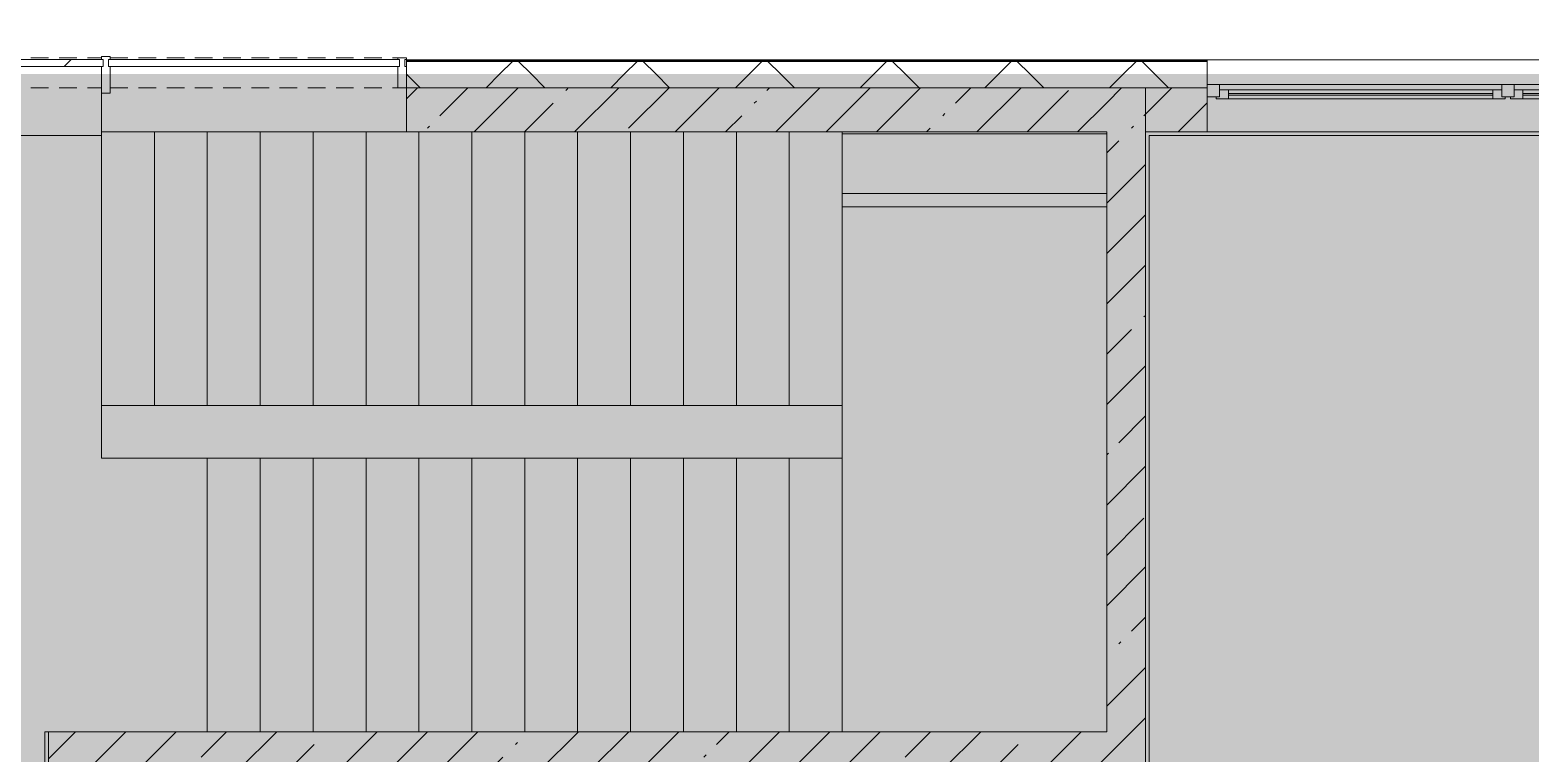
# Model space of a CAD drawing. Header units: millimetres. Extents: x 81469 to 281789, y -8553 to 29000.
# Drawn here: x 247080 to 255585, y 17624 to 21728 of the extents above; entities that cross this region are included whole.
import ezdxf

# ---------------------------------------------------------------- set-up
doc = ezdxf.new("R2010")
doc.units = ezdxf.units.MM
doc.linetypes.add('200_ШТРИХ__ш1_п0_6_', pattern=[160, 100, -60])
doc.layers.add('A-DETL-GENF-2', color=7, linetype='Continuous', lineweight=9, true_color=0xc0c0c0, transparency=0.4)
for name, color, linetype, lineweight in [('A-DETL-MBND', 7, '200_ШТРИХ__ш1_п0_6_', 9), ('A-GLAZ-3', 7, 'Continuous', 5), ('A-GLAZ-CWMG-2', 7, 'Continuous', 5), ('A-WALL', 7, 'Continuous', 9), ('A-WALL-4', 7, 'Continuous', 5), ('I-WALL-2', 7, 'Continuous', 5)]:
    doc.layers.add(name, color=color, linetype=linetype, lineweight=lineweight)
for name, color, linetype, lineweight, true_color in [('A-FLOR-2', 7, 'Continuous', 5, 0xb7b7b7), ('A-GLAZ-2', 7, 'Continuous', 5, 0x737373), ('A-GLAZ-CWMG-3', 7, 'Continuous', 5, 0x737373), ('A-WALL-5', 7, 'Continuous', 5, 0x737373), ('A-WALL-6', 7, 'Continuous', 9, 0x737373), ('I-WALL-3', 7, 'Continuous', 5, 0x737373), ('S-STRS-1', 7, 'Continuous', 5, 0x737373)]:
    doc.layers.add(name, color=color, linetype=linetype, lineweight=lineweight, true_color=true_color)
pattern_1 = [(45, (152605.2, 0), (-285.1231, 285.1231), []), (45, (152890.3, 0), (-285.1231, 285.1231), [504.031, -100.806, 16.764, -84.042])]
pattern_2 = [(45, (152605.2, 0), (-353.5534, 353.5534), []), (135, (152605.2, 0), (-353.5534, -353.5534), [])]

# ---------------------------------------------------------------- blocks, each defined once
blk = doc.blocks.new('120_Окно_СКБ_2Ст_Фрамуга сверху - 120_Окно_СКБ_2Ст_2300х2500_h_ ДОО-19727959-3_5_3_птичка')
at = {"layer": 'A-GLAZ-2'}
for p, q in [((-1150, -127), (-1150, -57)), ((-1150, -57), (-1080, -57)), ((1150, -57), (-1150, -57)), ((-1080, -57), (-1080, -127)), ((-1080, -57), (1080, -57)), ((520, -127), (520, -57)), ((520, -57), (590, -57)), ((590, -57), (590, -127)), ((1080, -127), (1080, -57)), ((1080, -57), (1150, -57)), ((1150, -57), (1150, -127)), ((-1080, -127), (-1150, -127)), ((-1150, -127), (-1100, -127)), ((-1080, -127), (-1100, -127)), ((-1100, -127), (-1100, -137)), ((-1100, -137), (540, -137)), ((540, -137), (-1100, -137)), ((520, -87), (-1080, -87)), ((-1080, -87), (-1080, -127)), ((-1030, -137), (-1030, -87)), ((-1030, -107), (470, -107)), ((470, -117), (-1030, -117)), ((470, -137), (470, -87)), ((520, -127), (520, -87)), ((590, -127), (520, -127)), ((540, -127), (520, -127)), ((540, -127), (570, -127)), ((540, -127), (570, -127)), ((540, -137), (540, -127)), ((590, -127), (570, -127)), ((570, -127), (570, -137)), ((570, -137), (1100, -137)), ((1100, -137), (570, -137)), ((1080, -87), (590, -87)), ((590, -87), (590, -127)), ((640, -137), (640, -87)), ((640, -107), (1030, -107)), ((1030, -117), (640, -117)), ((1030, -137), (1030, -87)), ((1080, -127), (1080, -87)), ((1150, -127), (1080, -127)), ((1100, -127), (1080, -127)), ((1100, -127), (1150, -127)), ((1100, -137), (1100, -127))]:
    blk.add_line(p, q, dxfattribs=at)
blk = doc.blocks.new('PNS_Панель прямоугольная - Нр_Стекло - 40мм-22855911-3_5_3_птичка')
at = {"layer": 'A-GLAZ-3'}
h = blk.add_hatch(dxfattribs=at)
h.set_pattern_fill('FP_124', color=256, style=0, pattern_type=2)
h.set_pattern_definition([(45, (-94620, -21060), (-1414.214, 1414.214), [1000, -3000]), (45, (-95620, -21560), (-1414.214, 1414.214), [3000, -1000]), (45, (-93620, -22060), (-1414.214, 1414.214), [1000, -3000])])
h.paths.add_polyline_path([(770, -40), (770, 0), (-770, 0), (-770, -40), (760, -40)])
for p, q in [((-770, 0), (770, 0)), ((760, 0), (-770, 0)), ((-760, -40), (760, -40))]:
    blk.add_line(p, q, dxfattribs=at)
blk = doc.blocks.new('Прямоугольный импост - Импост структурный с накладкой - 170мм-22855901-3_5_3_птичка')
at = {"layer": 'A-DETL-MBND'}
for p, q in [((93360, 21560), (93360, 21570)), ((93360, 21570), (94880, 21570)), ((93360, 21400), (94880, 21400))]:
    blk.add_line(p, q, dxfattribs=at)
blk = doc.blocks.new('Прямоугольный импост - Импост структурный с накладкой - 170мм-22854936-3_5_3_птичка')
at = {"layer": 'A-GLAZ-CWMG-2'}
for p, q in [((-50, 40), (-50, 81)), ((-40, 40), (-50, 40)), ((-50, -10), (-50, 0)), ((-50, 0), (-40, 0)), ((-40, 0), (-40, 40)), ((-10, 40), (-10, 0)), ((0, 40), (-10, 40)), ((-10, 0), (0, 0)), ((0, 81), (0, 40)), ((0, 0), (0, -10)), ((0, -10), (-50, -10))]:
    blk.add_line(p, q, dxfattribs=at)
at = {"layer": 'A-GLAZ-CWMG-3'}
for p, q in [((-50, 81), (-50, 160)), ((-50, 160), (0, 160)), ((0, 160), (0, 81))]:
    blk.add_line(p, q, dxfattribs=at)
blk = doc.blocks.new('PNS_Панель прямоугольная1 - Нр_Стекло - 40мм-23689159-3_5_3_птичка')
at = {"layer": 'A-GLAZ-3'}
for p, q in [((-825, 0), (825, 0)), ((825, 0), (-815, 0)), ((-815, -40), (815, -40))]:
    blk.add_line(p, q, dxfattribs=at)
blk = doc.blocks.new('Прямоугольный импост - Импост структурный с накладкой - 170мм-23689141-3_5_3_птичка')
at = {"layer": 'A-DETL-MBND'}
for p, q in [((94930, 21570), (96560, 21570)), ((96560, 21570), (96560, 21560)), ((94930, 21400), (96560, 21400))]:
    blk.add_line(p, q, dxfattribs=at)
blk = doc.blocks.new('Прямоугольный импост - Импост структурный с накладкой - 190мм-22854925-3_5_3_птичка')
at = {"layer": 'A-GLAZ-CWMG-2'}
for p, q in [((-25, 40), (-25, 81)), ((-15, 40), (-25, 40)), ((-25, -17), (-25, 0)), ((-25, 0), (-15, 0)), ((-15, 0), (-15, 40)), ((15, 40), (15, 0)), ((25, 40), (15, 40)), ((15, 0), (25, 0)), ((25, 81), (25, 40)), ((25, 0), (25, -17)), ((25, -17), (-25, -17))]:
    blk.add_line(p, q, dxfattribs=at)
at = {"layer": 'A-GLAZ-CWMG-3'}
for p, q in [((-25, 81), (-25, 190)), ((-25, 190), (25, 190)), ((25, 190), (25, 81))]:
    blk.add_line(p, q, dxfattribs=at)
blk = doc.blocks.new('Зашивка приборов отопления40 - Зашивка приборов отопления-33325598-3_5_3_птичка')
at = {"layer": 'A-WALL-5'}
for p, q in [((126595, 120), (125095, 120)), ((126595, 45), (126595, 120)), ((126595, 45), (125095, 45)), ((125095, 45), (126595, 45)), ((126595, -295), (126595, 45)), ((125095, -295), (126595, -295))]:
    blk.add_line(p, q, dxfattribs=at)

msp = doc.modelspace()

# ---------------------------------------------------------------- hatches: boundary and pattern name
at = {"layer": 'A-DETL-GENF-2'}
msp.add_hatch(color=256, dxfattribs=at).paths.add_polyline_path([(277838.2, -258), (277838.2, 21479), (245938.2, 21479), (245938.2, 27379), (237175.2, 27379), (237175.2, 10208.3), (241815.2, 10208.3), (241815.2, -258), (276592.8, -258)])
at = {"layer": 'A-WALL-4'}
h = msp.add_hatch(dxfattribs=at)
h.set_pattern_fill('FP_60', color=256, style=0, pattern_type=2)
h.set_pattern_definition(pattern_2)
h.paths.add_polyline_path([(277685.2, 21400), (277835.2, 21400), (277835.2, 21479), (272755.4, 21479), (272755.4, 21400), (277435.2, 21400)])
h.paths.add_polyline_path([(271855.4, 21400), (271855.4, 21479), (270505.6, 21479), (270505.6, 21400), (270999.5, 21400)])
h.paths.add_polyline_path([(258880.9, 21400), (259455.6, 21400), (259455.6, 21479), (258155.4, 21479), (258155.4, 21400), (258655.2, 21400)])
h.paths.add_polyline_path([(260355.6, 21400), (261655.6, 21400), (261655.6, 21479), (260355.6, 21479)])
h.paths.add_polyline_path([(245909.3, 21400), (245915.2, 21400), (245915.2, 21550), (245895.2, 21550), (245895.2, 21400)])
h.paths.add_polyline_path([(262555.6, 21400), (263855.2, 21400), (263855.2, 21479), (262555.6, 21479)])
h.paths.add_polyline_path([(266155.2, 21400), (267305.6, 21400), (267305.6, 21479), (266155.2, 21479)])
h.paths.add_polyline_path([(268735.6, 21400), (269605.6, 21400), (269605.6, 21479), (268735.6, 21479)])
h.paths.add_polyline_path([(249215.2, 21400), (253755.2, 21400), (253755.2, 21479), (249215.2, 21479)])
h.paths.add_polyline_path([(256055.2, 21400), (257255.4, 21400), (257255.4, 21479), (256055.2, 21479)])
h = msp.add_hatch(dxfattribs=at)
h.set_pattern_fill('FP_60', color=256, style=0, pattern_type=2)
h.set_pattern_definition(pattern_2)
h.paths.add_polyline_path([(277764.2, 21479), (277835.2, 21479), (277835.2, 21550), (272755.4, 21550), (272755.4, 21479), (277645.8, 21479)])
h.paths.add_polyline_path([(252355.5, 21479), (253755.2, 21479), (253755.2, 21550), (249215.2, 21550), (249215.2, 21479), (251094.3, 21479)])
h.paths.add_polyline_path([(256055.2, 21479), (257255.4, 21479), (257255.4, 21550), (256055.2, 21550)])
h.paths.add_polyline_path([(271855.4, 21479), (271855.4, 21550), (270505.6, 21550), (270505.6, 21479), (271144.5, 21479)])
h.paths.add_polyline_path([(269135.1, 21479), (269605.6, 21479), (269605.6, 21550), (268735.6, 21550), (268735.6, 21479)])
h.paths.add_polyline_path([(258840.2, 21479), (259455.6, 21479), (259455.6, 21550), (258155.4, 21550), (258155.4, 21479), (258655.2, 21479)])
h.paths.add_polyline_path([(267270.7, 21479), (267305.6, 21479), (267305.6, 21550), (266155.2, 21550), (266155.2, 21479), (266761.1, 21479)])
h.paths.add_polyline_path([(263655.2, 21479), (263855.2, 21479), (263855.2, 21550), (262555.6, 21550), (262555.6, 21479), (263541.9, 21479)])
h.paths.add_polyline_path([(260355.6, 21479), (261655.6, 21479), (261655.6, 21550), (260355.6, 21550)])
at = {"layer": 'I-WALL-2'}
h = msp.add_hatch(dxfattribs=at)
h.set_pattern_fill('FP_56', color=256, style=0, pattern_type=2)
h.set_pattern_definition(pattern_1)
h.paths.add_polyline_path([(249215.2, 21150), (253185.2, 21150), (253185.2, 21400), (249215.2, 21400)])
h.paths.add_polyline_path([(245830, 21150), (245915.2, 21150), (245915.2, 21400), (245635.2, 21400), (245635.2, 21150), (245817.8, 21150)])
h = msp.add_hatch(dxfattribs=at)
h.set_pattern_fill('FP_56', color=256, style=0, pattern_type=2)
h.set_pattern_definition(pattern_1)
h.paths.add_polyline_path([(253185.2, 17530), (253405.2, 17530), (253405.2, 21400), (253185.2, 21400), (253185.2, 17750)])
h = msp.add_hatch(dxfattribs=at)
h.set_pattern_fill('FP_56', color=256, style=0, pattern_type=2)
h.set_pattern_definition(pattern_1)
h.paths.add_polyline_path([(263855.2, 21150), (263855.2, 21400), (263655.2, 21400), (263655.2, 21150)])
h.paths.add_polyline_path([(261655.6, 21150), (261655.6, 21400), (260355.6, 21400), (260355.6, 21150)])
h.paths.add_polyline_path([(273645.2, 21150), (273645.2, 21400), (273455.2, 21400), (273455.2, 21150)])
h.paths.add_polyline_path([(262555.6, 21150), (262955.2, 21150), (262955.2, 21400), (262555.6, 21400)])
h.paths.add_polyline_path([(270999.5, 21150), (271855.4, 21150), (271855.4, 21400), (270505.6, 21400), (270505.6, 21150)])
h.paths.add_polyline_path([(266155.2, 21150), (267305.6, 21150), (267305.6, 21400), (266155.2, 21400)])
h.paths.add_polyline_path([(269605.6, 21150), (269605.6, 21400), (268735.6, 21400), (268735.6, 21150), (269135.1, 21150)])
h.paths.add_polyline_path([(256084.3, 21150), (257255.4, 21150), (257255.4, 21400), (256055.2, 21400), (256055.2, 21150)])
h.paths.add_polyline_path([(258655.2, 21150), (259455.6, 21150), (259455.6, 21400), (258655.2, 21400), (258655.2, 21246.1)])
h.paths.add_polyline_path([(253405.2, 21150), (253755.2, 21150), (253755.2, 21400), (253405.2, 21400)])
h = msp.add_hatch(dxfattribs=at)
h.set_pattern_fill('FP_56', color=256, style=0, pattern_type=2)
h.set_pattern_definition(pattern_1)
h.paths.add_polyline_path([(247228.3, 13620), (247405.2, 13620), (247405.2, 17750), (247185.2, 17750), (247185.2, 13620)])
h = msp.add_hatch(dxfattribs=at)
h.set_pattern_fill('FP_56', color=256, style=0, pattern_type=2)
h.set_pattern_definition(pattern_1)
h.paths.add_polyline_path([(253185.2, 17530), (253185.2, 17750), (247405.2, 17750), (247405.2, 17530), (252355.5, 17530)])

# ---------------------------------------------------------------- linework, layer by layer
at = {"layer": 'A-FLOR-2'}
for p, q in [((247485.2, 19300), (247485.2, 21370)), ((247485.2, 21130), (245655.2, 21130)), ((258135.2, 21130), (253425.2, 21130)), ((253425.2, 21130), (253425.2, 13920)), ((248085.2, 19300), (247485.2, 19300)), ((248085.2, 17750), (248085.2, 19300)), ((247164.2, 13620), (247164.2, 17750)), ((247164.2, 17750), (247185.2, 17750))]:
    msp.add_line(p, q, dxfattribs=at)
at = {"layer": 'A-WALL'}
for p, q in [((253755.2, 21553), (249215.2, 21553)), ((253755.2, 21550), (249215.2, 21550))]:
    msp.add_line(p, q, dxfattribs=at)
at = {"layer": 'A-WALL-4'}
msp.add_line((260355.6, 21558), (249215.2, 21558), dxfattribs=at)
at = {"layer": 'A-WALL-5'}
for p, q in [((249215.2, 21558), (249215.2, 21400)), ((253755.2, 21400), (253755.2, 21558)), ((253185.2, 21400), (253405.2, 21400))]:
    msp.add_line(p, q, dxfattribs=at)
at = {"layer": 'A-WALL-6'}
for p, q in [((249215.2, 21400), (253185.2, 21400)), ((253755.2, 21400), (253405.2, 21400))]:
    msp.add_line(p, q, dxfattribs=at)
at = {"layer": 'I-WALL-3'}
for p, q in [((249215.2, 21400), (249215.2, 21150)), ((253405.2, 13900), (253405.2, 21400)), ((253755.2, 21150), (253755.2, 21400)), ((249215.2, 21150), (253185.2, 21150)), ((253185.2, 21150), (253185.2, 17750)), ((258155.2, 21150), (253405.2, 21150)), ((247185.2, 17750), (247185.2, 13620)), ((253185.2, 17750), (247185.2, 17750))]:
    msp.add_line(p, q, dxfattribs=at)
at = {"layer": 'S-STRS-1'}
for p, q in [((247485.2, 19600), (247485.2, 21150)), ((247785.2, 21150), (247485.2, 21150)), ((248085.2, 21150), (247785.2, 21150)), ((247785.2, 19600), (247785.2, 21150)), ((247785.2, 19600), (247785.2, 21150)), ((248385.2, 21150), (248085.2, 21150)), ((248085.2, 19600), (248085.2, 21150)), ((248085.2, 19600), (248085.2, 21150)), ((248685.2, 21150), (248385.2, 21150)), ((248385.2, 19600), (248385.2, 21150)), ((248385.2, 19600), (248385.2, 21150)), ((248985.2, 21150), (248685.2, 21150)), ((248685.2, 19600), (248685.2, 21150)), ((248685.2, 19600), (248685.2, 21150)), ((249215.2, 21150), (248985.2, 21150)), ((248985.2, 19600), (248985.2, 21150)), ((248985.2, 19600), (248985.2, 21150)), ((249285.2, 19600), (249285.2, 21150)), ((249285.2, 19600), (249285.2, 21150)), ((249585.2, 19600), (249585.2, 21150)), ((249585.2, 19600), (249585.2, 21150)), ((249885.2, 19600), (249885.2, 21150)), ((249885.2, 19600), (249885.2, 21150)), ((250185.2, 19600), (250185.2, 21150)), ((250185.2, 19600), (250185.2, 21150)), ((250485.2, 19600), (250485.2, 21150)), ((250485.2, 19600), (250485.2, 21150)), ((250785.2, 19600), (250785.2, 21150)), ((250785.2, 19600), (250785.2, 21150)), ((251085.2, 19600), (251085.2, 21150)), ((251085.2, 19600), (251085.2, 21150)), ((251385.2, 19600), (251385.2, 21150)), ((251385.2, 19600), (251385.2, 21150)), ((251685.2, 21140), (251685.2, 21150)), ((251685.2, 21140), (251685.2, 21150)), ((251685.2, 19600), (251685.2, 20725)), ((251685.2, 19600), (251685.2, 20725)), ((247785.2, 19600), (247485.2, 19600)), ((248085.2, 19600), (247785.2, 19600)), ((248385.2, 19600), (248085.2, 19600)), ((248685.2, 19600), (248385.2, 19600)), ((248985.2, 19600), (248685.2, 19600)), ((249285.2, 19600), (248985.2, 19600)), ((249585.2, 19600), (249285.2, 19600)), ((249885.2, 19600), (249585.2, 19600)), ((250185.2, 19600), (249885.2, 19600)), ((250485.2, 19600), (250185.2, 19600)), ((250785.2, 19600), (250485.2, 19600)), ((251085.2, 19600), (250785.2, 19600)), ((251385.2, 19600), (251085.2, 19600)), ((251685.2, 19600), (251385.2, 19600)), ((251685.2, 19600), (251685.2, 19300)), ((248085.2, 19300), (248385.2, 19300)), ((248385.2, 19300), (248685.2, 19300)), ((248385.2, 19300), (248385.2, 17750)), ((248385.2, 19300), (248385.2, 17750)), ((248685.2, 19300), (248985.2, 19300)), ((248685.2, 19300), (248685.2, 17750)), ((248685.2, 19300), (248685.2, 17750)), ((248985.2, 19300), (249285.2, 19300)), ((248985.2, 19300), (248985.2, 17750)), ((248985.2, 19300), (248985.2, 17750)), ((249285.2, 19300), (249585.2, 19300)), ((249285.2, 19300), (249285.2, 17750)), ((249285.2, 19300), (249285.2, 17750)), ((249585.2, 19300), (249885.2, 19300)), ((249585.2, 19300), (249585.2, 17750)), ((249585.2, 19300), (249585.2, 17750)), ((249885.2, 19300), (250185.2, 19300)), ((249885.2, 19300), (249885.2, 17750)), ((249885.2, 19300), (249885.2, 17750)), ((250185.2, 19300), (250485.2, 19300)), ((250185.2, 19300), (250185.2, 17750)), ((250185.2, 19300), (250185.2, 17750)), ((250485.2, 19300), (250785.2, 19300)), ((250485.2, 19300), (250485.2, 17750)), ((250485.2, 19300), (250485.2, 17750)), ((250785.2, 19300), (251085.2, 19300)), ((250785.2, 19300), (250785.2, 17750)), ((250785.2, 19300), (250785.2, 17750)), ((251085.2, 19300), (251385.2, 19300)), ((251085.2, 19300), (251085.2, 17750)), ((251085.2, 19300), (251085.2, 17750)), ((251385.2, 19300), (251685.2, 19300)), ((251385.2, 19300), (251385.2, 17750)), ((251385.2, 19300), (251385.2, 17750)), ((251685.2, 19300), (251685.2, 17750)), ((251685.2, 19300), (251685.2, 17750))]:
    msp.add_line(p, q, dxfattribs=at)

# ---------------------------------------------------------------- block references
at = {"layer": 'A-DETL-MBND'}
for name in ['Прямоугольный импост - Импост структурный с накладкой - 170мм-22855901-3_5_3_птичка', 'Прямоугольный импост - Импост структурный с накладкой - 170мм-23689141-3_5_3_птичка']:
    msp.add_blockref(name, (152605.2, 0), dxfattribs=at)
at = {"layer": 'A-GLAZ-2'}
msp.add_blockref('120_Окно_СКБ_2Ст_Фрамуга сверху - 120_Окно_СКБ_2Ст_2300х2500_h_ ДОО-19727959-3_5_3_птичка', (254905.2, 21475), dxfattribs=at)
at = {"layer": 'A-GLAZ-3'}
for name, p in [('PNS_Панель прямоугольная - Нр_Стекло - 40мм-22855911-3_5_3_птичка', (246725.2, 21560)), ('PNS_Панель прямоугольная1 - Нр_Стекло - 40мм-23689159-3_5_3_птичка', (248350.2, 21560))]:
    msp.add_blockref(name, p, dxfattribs=at)
at = {"layer": 'A-GLAZ-CWMG-2', "extrusion": (0, 0, -1), "rotation": 180}
for name, p in [('Прямоугольный импост - Импост структурный с накладкой - 190мм-22854925-3_5_3_птичка', (-247510.2, 21560)), ('Прямоугольный импост - Импост структурный с накладкой - 170мм-22854936-3_5_3_птичка', (-249215.2, 21560))]:
    msp.add_blockref(name, p, dxfattribs=at)
at = {"layer": 'A-WALL-5', "rotation": 180}
msp.add_blockref('Зашивка приборов отопления40 - Зашивка приборов отопления-33325598-3_5_3_птичка', (378280.2, 20845), dxfattribs=at)

doc.saveas('drawing.dxf')
